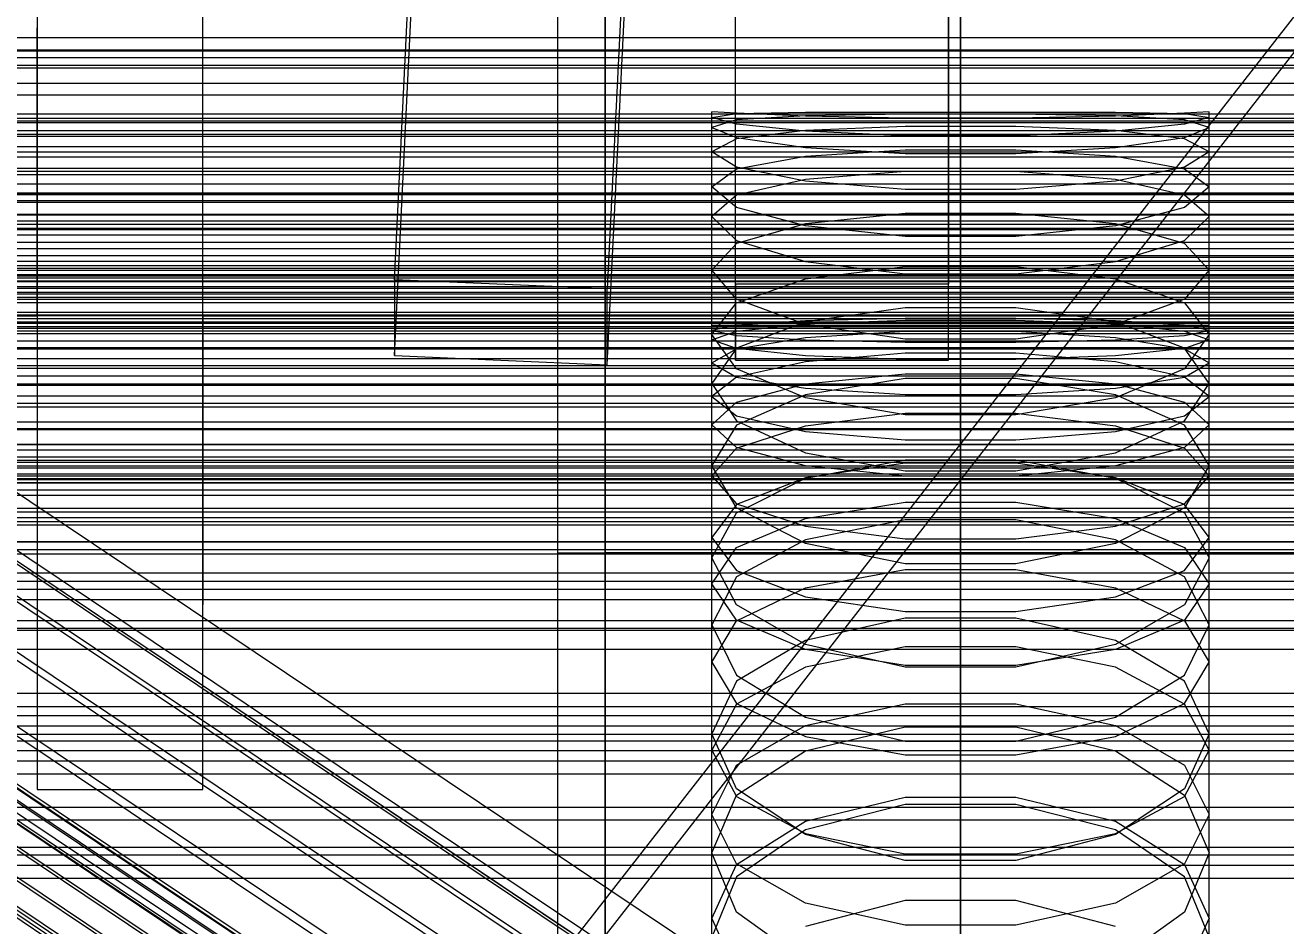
# Model space of a CAD drawing. Header units: millimetres. Extents: x -1970 to 59977, y -50268 to 6837.
# Drawn here: x -209 to -102.5, y -33951.5 to -33875.4 of the extents above; entities that cross this region are included whole.
import ezdxf

# ---------------------------------------------------------------- set-up
doc = ezdxf.new("R2010")
doc.units = ezdxf.units.MM
for name, color, linetype, lineweight in [('COTAS_O', 1, 'Continuous', 0), ('frontal_briquetadora', 7, 'Continuous', 0), ('frontal_C01', 7, 'Continuous', 0), ('frontal_C02', 7, 'Continuous', 0), ('frontal_C03', 7, 'Continuous', 0), ('frontal_secador', 7, 'Continuous', 0)]:
    doc.layers.add(name, color=color, linetype=linetype, lineweight=lineweight)
doc.dimstyles.new('R19_100', dxfattribs={"dimtxt": 250, "dimasz": 150, "dimexe": 150, "dimexo": 80, "dimgap": 100, "dimtad": 1, "dimtih": 1, "dimtoh": 1, "dimdsep": 46, "dimcen": 0.09, "dimadec": 0, "dimazin": 0, "dimtfac": 1, "dimtdec": 4, "dimtofl": 0, "dimtmove": 0, "dimatfit": 3, "dimfxl": 1, "dimtolj": 1, "dimtzin": 0, "dimarcsym": 0})

# ---------------------------------------------------------------- blocks, each defined once
blk = doc.blocks.new('*D39')
at = {"layer": 'COTAS_O', "color": 0, "lineweight": -2, "transparency": 16777216}
for p, q in [((-1725, -34320), (-1725, -33550)), ((1725, -34320), (1725, -33550)), ((-1575, -33700), (1575, -33700))]:
    blk.add_line(p, q, dxfattribs=at)
at = {"layer": 'COTAS_O', "color": 0, "transparency": 16777216}
for points in [[(-1575, -33675), (-1575, -33725), (-1725, -33700)], [(1575, -33675), (1575, -33725), (1725, -33700)]]:
    blk.add_solid(points, dxfattribs=at)
at = {"layer": 'Defpoints', "color": 0, "transparency": 16777216}
for p in [(1725, -33700), (-1725, -34400), (1725, -34400)]:
    blk.add_point(p, dxfattribs=at)
blk = doc.blocks.new('*D42')
at = {"layer": 'COTAS_O', "color": 0, "lineweight": -2, "transparency": 16777216}
for p, q in [((-570, -33700), (200, -33700)), ((50, -34750), (50, -33850)), ((-570, -34900), (200, -34900))]:
    blk.add_line(p, q, dxfattribs=at)
at = {"layer": 'COTAS_O', "color": 0, "transparency": 16777216}
for points in [[(25, -33850), (75, -33850), (50, -33700)], [(25, -34750), (75, -34750), (50, -34900)]]:
    blk.add_solid(points, dxfattribs=at)
at = {"layer": 'Defpoints', "color": 0, "transparency": 16777216}
for p in [(-650, -33700), (50, -33700), (-650, -34900)]:
    blk.add_point(p, dxfattribs=at)

msp = doc.modelspace()

# ---------------------------------------------------------------- linework, layer by layer
at = {"layer": 'frontal_briquetadora'}
for p, q in [((-164, -33920), (-164, -33765)), ((-160, -33920), (-160, -33765)), ((-208, -33860), (-208, -33940)), ((-194, -33940), (-194, -33860)), ((-160, -33877.066), (-160, -33861.773)), ((-160, -33862.803), (-160, -33877.883)), ((-164, -33920), (-164, -33865)), ((-160, -33920), (-160, -33865)), ((-160, -33883.135), (-160, -33869.692)), ((-160, -33870.936), (-160, -33884.039)), ((-208, -33880.454), (-208, -33875.627)), ((-194, -33880.454), (-194, -33875.627)), ((-160, -33888.245), (-160, -33877.066)), ((-160, -33877.883), (-160, -33888.77)), ((-208, -33889.153), (-208, -33880.454)), ((-194, -33889.153), (-194, -33880.454)), ((-160, -33883.253), (-160, -33882.75)), ((-160, -33883.285), (-160, -33882.75)), ((-160, -33882.75), (-160, -33883.222)), ((-160, -33891.871), (-160, -33883.135)), ((-160, -33883.222), (-160, -33884.7)), ((-160, -33884.763), (-160, -33883.253)), ((-148.92, -33882.856), (-151, -33882.75)), ((-151, -33900.75), (-151, -33882.75)), ((-151, -33883.222), (-148.92, -33882.881)), ((-148.92, -33883.775), (-151, -33883.222)), ((-151, -33901.201), (-151, -33883.222)), ((-148.92, -33882.881), (-143.094, -33882.76)), ((-143.094, -33883.094), (-148.92, -33882.856)), ((-143.094, -33883.063), (-148.92, -33883.423)), ((-143.094, -33882.76), (-134.674, -33882.752)), ((-134.674, -33882.922), (-143.094, -33883.063)), ((-134.674, -33883.285), (-143.094, -33883.094)), ((-134.674, -33882.752), (-125.326, -33882.752)), ((-125.326, -33882.922), (-134.674, -33882.922)), ((-125.326, -33882.752), (-116.906, -33882.76)), ((-116.906, -33883.063), (-125.326, -33882.922)), ((-116.906, -33883.094), (-125.326, -33883.285)), ((-116.906, -33882.76), (-111.08, -33882.881)), ((-111.08, -33882.856), (-116.906, -33883.094)), ((-111.08, -33883.423), (-116.906, -33883.063)), ((-109, -33882.75), (-111.08, -33882.856)), ((-111.08, -33882.881), (-109, -33883.222)), ((-109, -33883.222), (-111.08, -33883.775)), ((-109, -33900.75), (-109, -33882.75)), ((-109, -33901.201), (-109, -33883.222)), ((-160, -33884.826), (-160, -33883.285)), ((-160, -33884.039), (-160, -33892.346)), ((-148.92, -33883.423), (-151, -33884.062)), ((-151, -33902.002), (-151, -33884.062)), ((-151, -33884.062), (-148.92, -33884.912)), ((-143.094, -33884.371), (-148.92, -33883.775)), ((-143.094, -33884.304), (-148.92, -33885.021)), ((-134.674, -33883.964), (-143.094, -33884.304)), ((-125.326, -33883.285), (-134.674, -33883.285)), ((-125.326, -33883.964), (-134.674, -33883.964)), ((-116.906, -33884.304), (-125.326, -33883.964)), ((-111.08, -33883.775), (-116.906, -33884.371)), ((-111.08, -33885.021), (-116.906, -33884.304)), ((-109, -33884.062), (-111.08, -33883.423)), ((-111.08, -33884.912), (-109, -33884.062)), ((-109, -33902.002), (-109, -33884.062)), ((-160, -33884.7), (-160, -33887.18)), ((-160, -33887.273), (-160, -33884.763)), ((-160, -33887.368), (-160, -33884.826)), ((-148.92, -33885.021), (-151, -33886.106)), ((-148.92, -33884.912), (-143.094, -33885.746)), ((-134.674, -33884.761), (-143.094, -33884.371)), ((-125.326, -33884.761), (-134.674, -33884.761)), ((-116.906, -33884.371), (-125.326, -33884.761)), ((-116.906, -33885.746), (-111.08, -33884.912)), ((-109, -33886.106), (-111.08, -33885.021)), ((-151, -33903.952), (-151, -33886.106)), ((-148.92, -33887.4), (-151, -33886.106)), ((-143.094, -33885.746), (-134.674, -33886.268)), ((-143.094, -33886.485), (-134.674, -33885.947)), ((-134.674, -33885.947), (-125.326, -33885.947)), ((-134.674, -33886.268), (-125.326, -33886.268)), ((-125.326, -33886.268), (-116.906, -33885.746)), ((-125.326, -33885.947), (-116.906, -33886.485)), ((-109, -33886.106), (-111.08, -33887.4)), ((-109, -33903.952), (-109, -33886.106)), ((-160, -33887.18), (-160, -33890.655)), ((-160, -33890.779), (-160, -33887.273)), ((-160, -33890.905), (-160, -33887.368)), ((-148.92, -33887.559), (-143.094, -33886.485)), ((-143.094, -33888.59), (-148.92, -33887.4)), ((-116.906, -33886.485), (-111.08, -33887.559)), ((-111.08, -33887.4), (-116.906, -33888.59)), ((-160, -33894.218), (-160, -33888.245)), ((-151, -33889.086), (-148.92, -33887.559)), ((-143.094, -33888.46), (-148.92, -33889.77)), ((-134.674, -33887.791), (-143.094, -33888.46)), ((-134.674, -33889.308), (-143.094, -33888.59)), ((-125.326, -33887.791), (-134.674, -33887.791)), ((-116.906, -33888.46), (-125.326, -33887.791)), ((-116.906, -33888.59), (-125.326, -33889.308)), ((-111.08, -33889.77), (-116.906, -33888.46)), ((-111.08, -33887.559), (-109, -33889.086)), ((-208, -33900), (-208, -33889.153)), ((-194, -33900), (-194, -33889.153)), ((-160, -33888.77), (-160, -33894.399)), ((-148.92, -33890.822), (-151, -33889.086)), ((-151, -33906.796), (-151, -33889.086)), ((-125.326, -33889.308), (-134.674, -33889.308)), ((-109, -33889.086), (-111.08, -33890.822)), ((-109, -33906.796), (-109, -33889.086)), ((-160, -33890.655), (-160, -33895.117)), ((-148.92, -33889.77), (-151, -33891.591)), ((-109, -33891.591), (-111.08, -33889.77)), ((-160, -33895.272), (-160, -33890.779)), ((-160, -33895.428), (-160, -33890.905)), ((-151, -33909.185), (-151, -33891.591)), ((-151, -33891.591), (-148.92, -33893.618)), ((-143.094, -33892.364), (-148.92, -33890.822)), ((-134.674, -33891.333), (-143.094, -33892.198)), ((-125.326, -33891.333), (-134.674, -33891.333)), ((-116.906, -33892.198), (-125.326, -33891.333)), ((-111.08, -33890.822), (-116.906, -33892.364)), ((-111.08, -33893.618), (-109, -33891.591)), ((-109, -33909.185), (-109, -33891.591)), ((-160, -33895.045), (-160, -33891.871)), ((-160, -33892.346), (-160, -33895.045)), ((-143.094, -33892.198), (-148.92, -33893.859)), ((-134.674, -33893.278), (-143.094, -33892.364)), ((-116.906, -33892.364), (-125.326, -33893.277)), ((-111.08, -33893.859), (-116.906, -33892.198)), ((-148.92, -33893.859), (-151, -33896.116)), ((-148.92, -33893.618), (-143.094, -33895.393)), ((-125.326, -33893.277), (-134.674, -33893.278)), ((-116.906, -33895.393), (-111.08, -33893.618)), ((-109, -33896.116), (-111.08, -33893.859)), ((-160, -33894.399), (-160, -33894.218)), ((200, -33895.045), (-160, -33895.045)), ((-160, -33895.117), (-160, -33900.553)), ((-160, -33900.739), (-160, -33895.272)), ((-160, -33900.925), (-160, -33895.428)), ((-143.094, -33895.393), (-134.674, -33896.435)), ((-143.094, -33896.858), (-134.674, -33895.8)), ((-134.674, -33895.8), (-125.326, -33895.8)), ((-125.326, -33896.435), (-116.906, -33895.393)), ((-125.326, -33895.8), (-116.906, -33896.858)), ((-148.92, -33898.576), (-151, -33896.116)), ((-151, -33913.502), (-151, -33896.116)), ((-148.92, -33898.867), (-143.094, -33896.858)), ((-134.674, -33896.435), (-125.326, -33896.435)), ((-116.906, -33896.858), (-111.08, -33898.867)), ((-109, -33896.116), (-111.08, -33898.576)), ((-109, -33913.502), (-109, -33896.116)), ((-151, -33901.553), (-148.92, -33898.867)), ((-143.094, -33900.697), (-148.92, -33898.576)), ((-111.08, -33898.576), (-116.906, -33900.697)), ((-111.08, -33898.867), (-109, -33901.553)), ((-208, -33900), (-210, -33900)), ((-208, -33900), (-208, -33910.847)), ((184, -33900), (-194, -33900)), ((-194, -33900), (-194, -33910.847)), ((-134.674, -33899.285), (-143.094, -33900.472)), ((-134.673, -33900.196), (-143.093, -33900.395)), ((-125.326, -33899.285), (-134.674, -33899.285)), ((-125.327, -33900.196), (-134.673, -33900.196)), ((-116.907, -33900.395), (-125.327, -33900.196)), ((-116.906, -33900.472), (-125.326, -33899.285)), ((-160, -33900.553), (-160, -33906.951)), ((-160, -33907.167), (-160, -33900.739)), ((-160, -33907.383), (-160, -33900.925)), ((-151, -33900.75), (-148.92, -33900.75)), ((-148.92, -33900.754), (-151, -33901.201)), ((-151, -33901.201), (-148.92, -33901.648)), ((-151, -33902.002), (-148.92, -33901.257)), ((-143.093, -33900.395), (-148.92, -33900.754)), ((-143.094, -33900.472), (-148.92, -33902.709)), ((-148.92, -33901.257), (-143.093, -33900.66)), ((-148.92, -33900.75), (-143.093, -33900.75)), ((-134.674, -33901.931), (-143.094, -33900.697)), ((-143.093, -33900.66), (-134.673, -33900.329)), ((-143.093, -33900.75), (-134.673, -33900.75)), ((-143.093, -33901.809), (-134.673, -33901.279)), ((-134.673, -33900.329), (-125.327, -33900.329)), ((-134.673, -33900.75), (-125.327, -33900.75)), ((-134.673, -33901.279), (-125.327, -33901.279)), ((-125.327, -33900.329), (-116.907, -33900.66)), ((-125.327, -33900.75), (-116.907, -33900.75)), ((-125.327, -33901.279), (-116.907, -33901.809)), ((-116.906, -33900.697), (-125.326, -33901.931)), ((-111.08, -33900.754), (-116.907, -33900.395)), ((-116.907, -33900.66), (-111.08, -33901.257)), ((-116.907, -33900.75), (-111.08, -33900.75)), ((-111.08, -33902.709), (-116.906, -33900.472)), ((-111.08, -33900.75), (-109, -33900.75)), ((-109, -33901.201), (-111.08, -33900.754)), ((-111.08, -33901.648), (-109, -33901.201)), ((-111.08, -33901.257), (-109, -33902.002)), ((-148.92, -33904.442), (-151, -33901.553)), ((-151, -33918.691), (-151, -33901.553)), ((-148.92, -33902.746), (-151, -33902.002)), ((-148.92, -33901.648), (-143.093, -33902.006)), ((-148.92, -33902.762), (-143.093, -33901.809)), ((-143.093, -33902.006), (-134.673, -33902.205)), ((-125.326, -33901.931), (-134.674, -33901.931)), ((-134.673, -33902.205), (-125.327, -33902.205)), ((-125.327, -33902.205), (-116.907, -33902.006)), ((-116.907, -33902.006), (-111.08, -33901.648)), ((-116.907, -33901.809), (-111.08, -33902.762)), ((-109, -33901.553), (-111.08, -33904.442)), ((-109, -33902.002), (-111.08, -33902.746)), ((-109, -33918.691), (-109, -33901.553)), ((-148.92, -33902.709), (-151, -33905.679)), ((-151, -33903.952), (-148.92, -33902.762)), ((-143.093, -33903.344), (-148.92, -33902.746)), ((-134.673, -33903.131), (-143.093, -33903.856)), ((-134.673, -33903.675), (-143.093, -33903.344)), ((-125.327, -33903.131), (-134.673, -33903.131)), ((-116.907, -33903.856), (-125.327, -33903.131)), ((-116.907, -33903.344), (-125.327, -33903.675)), ((-111.08, -33902.746), (-116.907, -33903.344)), ((-109, -33905.679), (-111.08, -33902.709)), ((-111.08, -33902.762), (-109, -33903.952)), ((-151, -33903.952), (-148.92, -33905.141)), ((-143.093, -33903.856), (-148.92, -33905.165)), ((-143.094, -33906.903), (-148.92, -33904.442)), ((-125.327, -33903.675), (-134.673, -33903.675)), ((-111.08, -33905.165), (-116.907, -33903.856)), ((-111.08, -33904.442), (-116.906, -33906.903)), ((-111.08, -33905.141), (-109, -33903.952)), ((-148.92, -33905.165), (-151, -33906.796)), ((-148.92, -33905.141), (-143.093, -33906.095)), ((-134.674, -33905.267), (-143.094, -33906.643)), ((-143.093, -33905.719), (-134.673, -33904.863)), ((-125.326, -33905.267), (-134.674, -33905.267)), ((-134.673, -33904.863), (-125.327, -33904.863)), ((-125.327, -33904.863), (-116.907, -33905.719)), ((-116.906, -33906.643), (-125.326, -33905.267)), ((-116.907, -33906.095), (-111.08, -33905.141)), ((-109, -33906.796), (-111.08, -33905.165)), ((-151, -33922.627), (-151, -33905.679)), ((-151, -33905.679), (-148.92, -33908.849)), ((-148.92, -33907.261), (-143.093, -33905.719)), ((-143.094, -33906.643), (-148.92, -33909.219)), ((-143.093, -33906.095), (-134.673, -33906.624)), ((-134.673, -33906.624), (-125.327, -33906.624)), ((-125.327, -33906.624), (-116.907, -33906.095)), ((-116.907, -33905.719), (-111.08, -33907.261)), ((-111.08, -33909.219), (-116.906, -33906.643)), ((-111.08, -33908.849), (-109, -33905.679)), ((-109, -33922.627), (-109, -33905.679)), ((-160, -33906.951), (-160, -33914.294)), ((-160, -33914.539), (-160, -33907.167)), ((-160, -33914.784), (-160, -33907.383)), ((-151, -33906.796), (-148.92, -33908.427)), ((-151, -33909.185), (-148.92, -33907.261)), ((-134.674, -33908.325), (-143.094, -33906.903)), ((-116.906, -33906.903), (-125.326, -33908.325)), ((-111.08, -33908.427), (-109, -33906.796)), ((-111.08, -33907.261), (-109, -33909.185)), ((-148.92, -33908.427), (-143.093, -33909.735)), ((-143.093, -33909.253), (-134.673, -33908.203)), ((-125.326, -33908.325), (-134.674, -33908.325)), ((-134.673, -33908.203), (-125.327, -33908.203)), ((-125.327, -33908.203), (-116.907, -33909.253)), ((-116.907, -33909.735), (-111.08, -33908.427)), ((-148.92, -33911.108), (-151, -33909.185)), ((-148.92, -33909.219), (-151, -33912.608)), ((-148.92, -33908.849), (-143.094, -33911.534)), ((-148.92, -33911.144), (-143.093, -33909.253)), ((-143.093, -33909.735), (-134.673, -33910.461)), ((-125.327, -33910.461), (-116.907, -33909.735)), ((-116.907, -33909.253), (-111.08, -33911.144)), ((-116.906, -33911.534), (-111.08, -33908.849)), ((-109, -33909.185), (-111.08, -33911.108)), ((-109, -33912.608), (-111.08, -33909.219)), ((-208, -33910.847), (-208, -33919.546)), ((-194, -33910.847), (-194, -33919.546)), ((-134.673, -33910.461), (-125.327, -33910.461)), ((-151, -33913.502), (-148.92, -33911.144)), ((-143.093, -33912.651), (-148.92, -33911.108)), ((-143.094, -33911.534), (-134.674, -33913.08)), ((-125.326, -33913.08), (-116.906, -33911.534)), ((-111.08, -33911.108), (-116.907, -33912.651)), ((-111.08, -33911.144), (-109, -33913.502)), ((-148.92, -33916.193), (-151, -33912.608)), ((-151, -33929.238), (-151, -33912.608)), ((-143.094, -33913.701), (-134.674, -33912.14)), ((-134.673, -33912.428), (-143.093, -33913.668)), ((-134.673, -33913.507), (-143.093, -33912.651)), ((-134.674, -33912.14), (-125.326, -33912.14)), ((-134.674, -33913.08), (-125.326, -33913.08)), ((-125.327, -33912.428), (-134.673, -33912.428)), ((-116.907, -33913.668), (-125.327, -33912.428)), ((-116.907, -33912.651), (-125.327, -33913.507)), ((-125.326, -33912.14), (-116.906, -33913.701)), ((-109, -33912.608), (-111.08, -33916.193)), ((-109, -33929.238), (-109, -33912.608)), ((-151, -33913.502), (-148.92, -33915.861)), ((-143.093, -33913.668), (-148.92, -33915.903)), ((-148.92, -33916.61), (-143.094, -33913.701)), ((-125.327, -33913.507), (-134.673, -33913.507)), ((-111.08, -33915.903), (-116.907, -33913.668)), ((-116.906, -33913.701), (-111.08, -33916.61)), ((-111.08, -33915.861), (-109, -33913.502)), ((-160, -33914.294), (-160, -33922.563)), ((-160, -33922.836), (-160, -33914.539)), ((-160, -33923.11), (-160, -33914.784)), ((-148.92, -33915.903), (-151, -33918.691)), ((-148.92, -33915.861), (-143.093, -33917.752)), ((-143.094, -33919.209), (-148.92, -33916.193)), ((-143.093, -33917.096), (-134.673, -33915.73)), ((-134.673, -33915.73), (-125.327, -33915.73)), ((-125.327, -33915.73), (-116.907, -33917.096)), ((-116.907, -33917.752), (-111.08, -33915.861)), ((-111.08, -33916.193), (-116.906, -33919.209)), ((-109, -33918.691), (-111.08, -33915.903)), ((-151, -33920.41), (-148.92, -33916.61)), ((-148.92, -33919.558), (-143.093, -33917.096)), ((-134.674, -33917.209), (-143.094, -33918.891)), ((-125.326, -33917.209), (-134.674, -33917.209)), ((-116.906, -33918.891), (-125.326, -33917.209)), ((-116.907, -33917.096), (-111.08, -33919.558)), ((-111.08, -33916.61), (-109, -33920.41)), ((-143.093, -33917.752), (-134.673, -33918.801)), ((-125.327, -33918.801), (-116.907, -33917.752)), ((-151, -33918.691), (-148.92, -33921.478)), ((-143.094, -33918.891), (-148.92, -33922.018)), ((-134.674, -33920.937), (-143.094, -33919.209)), ((-134.673, -33918.801), (-125.327, -33918.801)), ((-116.906, -33919.209), (-125.326, -33920.937)), ((-111.08, -33922.018), (-116.906, -33918.891)), ((-111.08, -33921.478), (-109, -33918.691)), ((-208, -33919.546), (-208, -33924.373)), ((-194, -33919.546), (-194, -33924.373)), ((-164, -33920), (-160, -33920)), ((-164, -34100), (-164, -33920)), ((200, -33920), (-160, -33920)), ((-160, -34100), (-160, -33920)), ((-151, -33922.627), (-148.92, -33919.558)), ((-148.92, -33924.402), (-151, -33920.41)), ((-151, -33936.682), (-151, -33920.41)), ((-111.08, -33919.558), (-109, -33922.627)), ((-109, -33920.41), (-111.08, -33924.402)), ((-109, -33936.682), (-109, -33920.41)), ((-148.92, -33921.478), (-143.093, -33923.713)), ((-143.093, -33922.955), (-134.673, -33921.403)), ((-125.326, -33920.937), (-134.674, -33920.937)), ((-134.673, -33921.403), (-125.327, -33921.403)), ((-125.327, -33921.403), (-116.907, -33922.955)), ((-116.907, -33923.713), (-111.08, -33921.478)), ((-160, -33922.563), (-160, -33931.737)), ((-148.92, -33922.018), (-151, -33926.087)), ((-148.92, -33925.697), (-151, -33922.627)), ((-109, -33926.087), (-111.08, -33922.018)), ((-109, -33922.627), (-111.08, -33925.697)), ((-160, -33932.038), (-160, -33922.836)), ((-160, -33932.339), (-160, -33923.11)), ((-148.92, -33925.751), (-143.093, -33922.955)), ((-143.093, -33923.713), (-134.673, -33924.953)), ((-125.327, -33924.953), (-116.907, -33923.713)), ((-116.907, -33922.955), (-111.08, -33925.751)), ((-143.094, -33927.741), (-148.92, -33924.402)), ((-111.08, -33924.402), (-116.906, -33927.741)), ((-151, -33929.238), (-148.92, -33925.751)), ((-143.093, -33928.158), (-148.92, -33925.697)), ((-134.674, -33925.528), (-143.094, -33927.39)), ((-125.326, -33925.528), (-134.674, -33925.528)), ((-134.673, -33924.953), (-125.327, -33924.953)), ((-116.906, -33927.39), (-125.326, -33925.528)), ((-111.08, -33925.697), (-116.907, -33928.158)), ((-111.08, -33925.751), (-109, -33929.238)), ((-151, -33942.099), (-151, -33926.087)), ((-151, -33926.087), (-148.92, -33930.345)), ((-111.08, -33930.345), (-109, -33926.087)), ((-109, -33942.099), (-109, -33926.087)), ((-143.094, -33927.39), (-148.92, -33930.837)), ((-134.674, -33929.647), (-143.094, -33927.741)), ((-134.673, -33927.928), (-143.093, -33929.662)), ((-125.327, -33927.928), (-134.673, -33927.928)), ((-116.907, -33929.662), (-125.327, -33927.928)), ((-116.906, -33927.741), (-125.326, -33929.647)), ((-111.08, -33930.837), (-116.906, -33927.39)), ((-134.673, -33929.524), (-143.093, -33928.158)), ((-116.907, -33928.158), (-125.327, -33929.524)), ((-151, -33929.238), (-148.92, -33932.725)), ((-143.093, -33929.662), (-148.92, -33932.786)), ((-125.326, -33929.647), (-134.674, -33929.647)), ((-125.327, -33929.524), (-134.673, -33929.524)), ((-111.08, -33932.786), (-116.907, -33929.662)), ((-111.08, -33932.725), (-109, -33929.238)), ((-148.92, -33930.837), (-151, -33935.302)), ((-148.92, -33930.345), (-143.094, -33933.895)), ((-116.906, -33933.895), (-111.08, -33930.345)), ((-109, -33935.302), (-111.08, -33930.837)), ((-160, -33931.737), (-160, -33941.791)), ((-160, -33942.119), (-160, -33932.038)), ((-160, -33942.448), (-160, -33932.339)), ((-148.92, -33932.786), (-151, -33936.682)), ((-148.92, -33932.725), (-143.093, -33935.521)), ((-143.093, -33934.597), (-134.673, -33932.744)), ((-134.673, -33932.744), (-125.327, -33932.744)), ((-125.327, -33932.744), (-116.907, -33934.597)), ((-116.907, -33935.521), (-111.08, -33932.725)), ((-109, -33936.682), (-111.08, -33932.786)), ((-143.094, -33933.895), (-134.674, -33935.917)), ((-125.326, -33935.917), (-116.906, -33933.895)), ((-148.92, -33939.949), (-151, -33935.302)), ((-151, -33950.89), (-151, -33935.302)), ((-148.92, -33937.935), (-143.093, -33934.597)), ((-143.094, -33936.726), (-134.674, -33934.689)), ((-134.674, -33934.689), (-125.326, -33934.689)), ((-125.326, -33934.689), (-116.906, -33936.726)), ((-116.907, -33934.597), (-111.08, -33937.935)), ((-109, -33935.302), (-111.08, -33939.949)), ((-109, -33950.89), (-109, -33935.302)), ((-143.093, -33935.521), (-134.673, -33937.073)), ((-134.674, -33935.917), (-125.326, -33935.917)), ((-125.327, -33937.073), (-116.907, -33935.521)), ((-151, -33936.682), (-148.92, -33940.578)), ((-148.92, -33940.485), (-143.094, -33936.726)), ((-134.673, -33937.073), (-125.327, -33937.073)), ((-116.906, -33936.726), (-111.08, -33940.485)), ((-111.08, -33940.578), (-109, -33936.682)), ((-151, -33942.099), (-148.92, -33937.935)), ((-111.08, -33937.935), (-109, -33942.099)), ((-208, -33940), (-194, -33940)), ((-151, -33945.334), (-148.92, -33940.485)), ((-143.094, -33943.808), (-148.92, -33939.949)), ((-148.92, -33940.578), (-143.093, -33943.702)), ((-143.093, -33942.681), (-134.673, -33940.653)), ((-134.673, -33940.653), (-125.327, -33940.653)), ((-125.327, -33940.653), (-116.907, -33942.681)), ((-116.907, -33943.702), (-111.08, -33940.578)), ((-111.08, -33939.949), (-116.906, -33943.808)), ((-111.08, -33940.485), (-109, -33945.334)), ((-160, -33941.791), (-160, -33952.701)), ((-134.674, -33941.254), (-143.094, -33943.404)), ((-125.326, -33941.254), (-134.674, -33941.254)), ((-116.906, -33943.404), (-125.326, -33941.254)), ((-160, -33953.056), (-160, -33942.119)), ((-160, -33953.411), (-160, -33942.448)), ((-148.92, -33946.262), (-151, -33942.099)), ((-148.92, -33946.334), (-143.093, -33942.681)), ((-116.907, -33942.681), (-111.08, -33946.334)), ((-109, -33942.099), (-111.08, -33946.262)), ((-143.094, -33943.404), (-148.92, -33947.366)), ((-134.674, -33946.001), (-143.094, -33943.808)), ((-143.093, -33943.702), (-134.673, -33945.436)), ((-125.327, -33945.436), (-116.907, -33943.702)), ((-116.906, -33943.808), (-125.326, -33946.001)), ((-111.08, -33947.366), (-116.906, -33943.404)), ((-148.92, -33950.361), (-151, -33945.334)), ((-151, -33960.462), (-151, -33945.334)), ((-125.326, -33946.001), (-134.674, -33946.001)), ((-134.673, -33945.436), (-125.327, -33945.436)), ((-109, -33945.334), (-111.08, -33950.361)), ((-109, -33960.462), (-109, -33945.334)), ((-151, -33950.89), (-148.92, -33946.334)), ((-143.093, -33949.6), (-148.92, -33946.262)), ((-111.08, -33946.262), (-116.907, -33949.6)), ((-111.08, -33946.334), (-109, -33950.89)), ((-148.92, -33947.366), (-151, -33952.465)), ((-109, -33952.465), (-111.08, -33947.366)), ((-134.673, -33949.368), (-143.093, -33951.565)), ((-134.673, -33951.453), (-143.093, -33949.6)), ((-125.327, -33949.368), (-134.673, -33949.368)), ((-116.907, -33951.565), (-125.327, -33949.368)), ((-116.907, -33949.6), (-125.327, -33951.453)), ((-151, -33950.89), (-148.92, -33955.446)), ((-143.094, -33954.52), (-148.92, -33950.361)), ((-111.08, -33950.361), (-116.906, -33954.52)), ((-111.08, -33955.446), (-109, -33950.89)), ((-125.327, -33951.453), (-134.673, -33951.453))]:
    msp.add_line(p, q, dxfattribs=at)
at = {"layer": 'frontal_C01'}
for p, q in [((-130, -34116.064), (-130, -33803.877)), ((-130, -33809.565), (-130, -34121.752)), ((-177.811, -33896.918), (-174.943, -33838.098)), ((-156.962, -33838.885), (-159.83, -33897.704)), ((-177.811, -33903.322), (-174.943, -33844.503)), ((-159.83, -33904.109), (-156.962, -33845.29)), ((-149, -33897.31), (-149, -33852.215)), ((-131, -33852.215), (-131, -33897.31)), ((-149, -33903.713), (-149, -33858.619)), ((-131, -33903.713), (-131, -33858.619)), ((-425, -33891.431), (425, -33891.431)), ((-159.83, -33897.704), (-177.811, -33896.918)), ((-177.811, -33896.918), (-177.811, -33903.322)), ((-159.83, -33904.109), (-159.83, -33897.704)), ((-131, -33897.31), (-149, -33897.31)), ((-149, -33897.31), (-149, -33903.713)), ((-131, -33903.713), (-131, -33897.31)), ((425, -33902.8), (-425, -33902.8)), ((-177.811, -33903.322), (-159.83, -33904.109)), ((-149, -33903.713), (-131, -33903.713)), ((425, -33907.696), (-425, -33907.696)), ((-425, -33919.065), (425, -33919.065))]:
    msp.add_line(p, q, dxfattribs=at)
at = {"layer": 'frontal_C02'}
for p, q in [((-130, -33968.332), (-130, -33683.511)), ((-130, -33689.252), (-130, -33974.073)), ((-331.181, -33838.385), (-146.872, -33961.869)), ((-332.629, -33838.582), (-148.32, -33962.066)), ((-334.938, -33840.206), (-150.629, -33963.69)), ((-330.692, -33839.628), (-146.383, -33963.112)), ((-356.348, -33842.799), (-142.549, -33986.04)), ((-355.53, -33842.223), (-141.731, -33985.465)), ((-355.017, -33842.153), (-141.218, -33985.395)), ((-354.844, -33842.594), (-141.045, -33985.835)), ((-331.197, -33842.228), (-146.887, -33965.712)), ((-357.415, -33843.84), (-143.617, -33987.082)), ((-355.022, -33843.515), (-141.224, -33986.756)), ((-337.95, -33843.146), (-153.641, -33966.63)), ((-355.541, -33844.854), (-141.742, -33988.095)), ((-358.659, -33845.278), (-144.861, -33988.519)), ((-146.196, -33990.254), (-359.995, -33847.012)), ((-356.363, -33846.518), (-142.565, -33989.76)), ((-332.659, -33846.005), (-148.35, -33969.489)), ((-341.461, -33847.202), (-157.152, -33970.686)), ((-361.332, -33848.926), (-147.533, -33992.168)), ((-357.434, -33848.396), (-143.635, -33991.638)), ((-358.68, -33850.359), (-144.881, -33993.6)), ((-334.981, -33850.704), (-150.672, -33974.188)), ((-160.922, -33975.582), (-345.231, -33852.098)), ((-338.003, -33856.004), (-153.694, -33979.488)), ((-349.002, -33857.499), (-164.693, -33980.983)), ((-341.52, -33861.543), (-157.211, -33985.027)), ((-311.15, -33878.795), (311.15, -33878.795)), ((-311.15, -33880.326), (311.15, -33880.326)), ((-440, -33883.258), (440, -33883.258)), ((-440, -33883.484), (440, -33883.484)), ((-440, -33883.646), (440, -33883.646)), ((-440, -33884.307), (440, -33884.307)), ((-440, -33884.62), (440, -33884.62)), ((311.15, -33884.829), (-311.15, -33884.829)), ((-440, -33885.671), (440, -33885.671)), ((-440, -33886.114), (440, -33886.114)), ((-440, -33887.484), (440, -33887.484)), ((-311.15, -33886.536), (311.15, -33886.536)), ((-440, -33888.027), (440, -33888.027)), ((440, -33889.622), (-440, -33889.622)), ((-440, -33890.227), (440, -33890.227)), ((-311.15, -33891.369), (311.15, -33891.369)), ((-440, -33891.94), (440, -33891.94)), ((-440, -33892.566), (440, -33892.566)), ((-311.15, -33893.136), (311.15, -33893.136)), ((-440, -33894.278), (440, -33894.278)), ((-440, -33894.883), (440, -33894.883)), ((-440, -33896.479), (440, -33896.479)), ((-440, -33897.021), (440, -33897.021)), ((-311.15, -33897.969), (311.15, -33897.969)), ((-440, -33898.392), (440, -33898.392)), ((-440, -33898.834), (440, -33898.834)), ((-440, -33899.886), (440, -33899.886)), ((-440, -33900.199), (440, -33900.199)), ((-311.15, -33899.676), (311.15, -33899.676)), ((-440, -33900.86), (440, -33900.86)), ((-440, -33901.022), (440, -33901.022)), ((-440, -33901.247), (440, -33901.247)), ((-130, -33968.332), (-228.298, -33902.474)), ((-311.15, -33904.18), (311.15, -33904.18)), ((-311.15, -33905.71), (311.15, -33905.71)), ((-228.298, -33908.215), (-130, -33974.073)), ((-311.15, -33909.578), (311.15, -33909.578)), ((-311.15, -33910.827), (311.15, -33910.827)), ((-450, -33914.05), (450, -33914.05)), ((-311.15, -33913.795), (311.15, -33913.795)), ((-311.15, -33914.678), (311.15, -33914.678)), ((-311.15, -33916.544), (311.15, -33916.544)), ((-311.15, -33917.001), (311.15, -33917.001)), ((-311.15, -33917.637), (311.15, -33917.637)), ((450, -33925.74), (-450, -33925.74)), ((450, -33947.522), (-450, -33947.522))]:
    msp.add_line(p, q, dxfattribs=at)
at = {"layer": 'frontal_C03'}
for p, q in [((-1250, -33876.451), (1250, -33876.451)), ((1250, -33877.514), (-1250, -33877.514)), ((-1250, -33877.581), (1250, -33877.581)), ((1250, -33878.167), (-1250, -33878.167)), ((1250, -33879.049), (-1250, -33879.049)), ((-1250, -33881.3), (1250, -33881.3)), ((-1500, -33883.261), (1500, -33883.261)), ((-1250, -33882.897), (1250, -33882.897)), ((-1250, -33887.744), (1250, -33887.744)), ((1250, -33888.855), (-1250, -33888.855)), ((-1250, -33889.699), (1250, -33889.699)), ((1250, -33889.737), (-1250, -33889.737)), ((1250, -33890.39), (-1250, -33890.39)), ((1500, -33892.245), (-1500, -33892.245)), ((1250, -33892.697), (-1250, -33892.697)), ((-1250, -33893.755), (1250, -33893.755)), ((-1268, -33895.717), (1268, -33895.717)), ((-1268, -33895.941), (1268, -33895.941)), ((-1250, -33895.344), (1250, -33895.344)), ((-1268, -33896.106), (1268, -33896.106)), ((-1268, -33896.763), (1268, -33896.763)), ((-1268, -33897.081), (1268, -33897.081)), ((1250, -33896.607), (-1250, -33896.607)), ((-1268, -33898.127), (1268, -33898.127)), ((1250, -33897.525), (-1250, -33897.525)), ((1250, -33897.664), (-1250, -33897.664)), ((-1268, -33898.576), (1268, -33898.576)), ((-1268, -33899.939), (1268, -33899.939)), ((1250, -33899.972), (-1250, -33899.972)), ((-1268, -33900.489), (1268, -33900.489)), ((1250, -33900.625), (-1250, -33900.625)), ((-1268, -33902.077), (1268, -33902.077)), ((1250, -33901.506), (-1250, -33901.506)), ((1268, -33902.69), (-1268, -33902.69)), ((-1268, -33904.394), (1268, -33904.394)), ((-1250, -33903.582), (1250, -33903.582)), ((-1268, -33905.029), (1268, -33905.029)), ((-1250, -33905.841), (1250, -33905.841)), ((-1268, -33906.733), (1268, -33906.733)), ((-1268, -33907.346), (1268, -33907.346)), ((-1268, -33908.934), (1268, -33908.934)), ((-1268, -33909.484), (1268, -33909.484)), ((-1268, -33910.847), (1268, -33910.847)), ((-1268, -33911.296), (1268, -33911.296)), ((1250, -33911.313), (-1250, -33911.313)), ((-1250, -33911.898), (1250, -33911.898)), ((-1268, -33912.342), (1268, -33912.342)), ((-1268, -33912.66), (1268, -33912.66)), ((1250, -33912.194), (-1250, -33912.194)), ((1250, -33912.848), (-1250, -33912.848)), ((-1268, -33913.317), (1268, -33913.317)), ((-1268, -33913.482), (1268, -33913.482)), ((-1268, -33913.706), (1268, -33913.706)), ((-1250, -33914.079), (1250, -33914.079)), ((1250, -33915.155), (-1250, -33915.155)), ((-1250, -33916.212), (1250, -33916.212)), ((1500, -33917.367), (-1500, -33917.367)), ((1250, -33919.065), (-1250, -33919.065)), ((-1250, -33919.724), (1250, -33919.724)), ((1250, -33920.122), (-1250, -33920.122)), ((-1250, -33921.679), (1250, -33921.679)), ((1250, -33922.429), (-1250, -33922.429)), ((1250, -33923.083), (-1250, -33923.083)), ((1250, -33923.964), (-1250, -33923.964)), ((-1500, -33926.351), (1500, -33926.351)), ((-1250, -33926.526), (1250, -33926.526)), ((-1250, -33928.123), (1250, -33928.123)), ((-1250, -33931.843), (1250, -33931.843)), ((-1250, -33932.972), (1250, -33932.972)), ((1250, -33933.77), (-1250, -33933.77)), ((1250, -33934.652), (-1250, -33934.652)), ((-1250, -33935.31), (1250, -33935.31)), ((-1250, -33935.894), (1250, -33935.894)), ((-1250, -33936.692), (1250, -33936.692)), ((1250, -33937.613), (-1250, -33937.613)), ((-1250, -33938.67), (1250, -33938.67)), ((1250, -33941.522), (-1250, -33941.522)), ((1250, -33942.579), (-1250, -33942.579)), ((1250, -33944.887), (-1250, -33944.887)), ((1250, -33945.54), (-1250, -33945.54)), ((1250, -33946.422), (-1250, -33946.422))]:
    msp.add_line(p, q, dxfattribs=at)
at = {"layer": 'frontal_secador'}
for p, q in [((413, -33215), (-431.48, -34297.08)), ((407, -33225), (-422.12, -34288.52))]:
    msp.add_line(p, q, dxfattribs=at)

# ---------------------------------------------------------------- dimensions: what is measured, and where the dimension line sits
at = {"layer": 'COTAS_O'}
for p1, p2, distance, picture, middle in [((-1725, -34400), (1725, -34400), 700, '*D39', (0, -33700)), ((-650, -34900), (-650, -33700), -700, '*D42', (50, -34300))]:
    dim = msp.add_aligned_dim(p1=p1, p2=p2, distance=distance, text='<> O', dimstyle='R19_100', dxfattribs=at)
    dim.commit()
    dim.dimension.update_dxf_attribs({"geometry": picture, "text_midpoint": middle})

doc.saveas('drawing.dxf')
